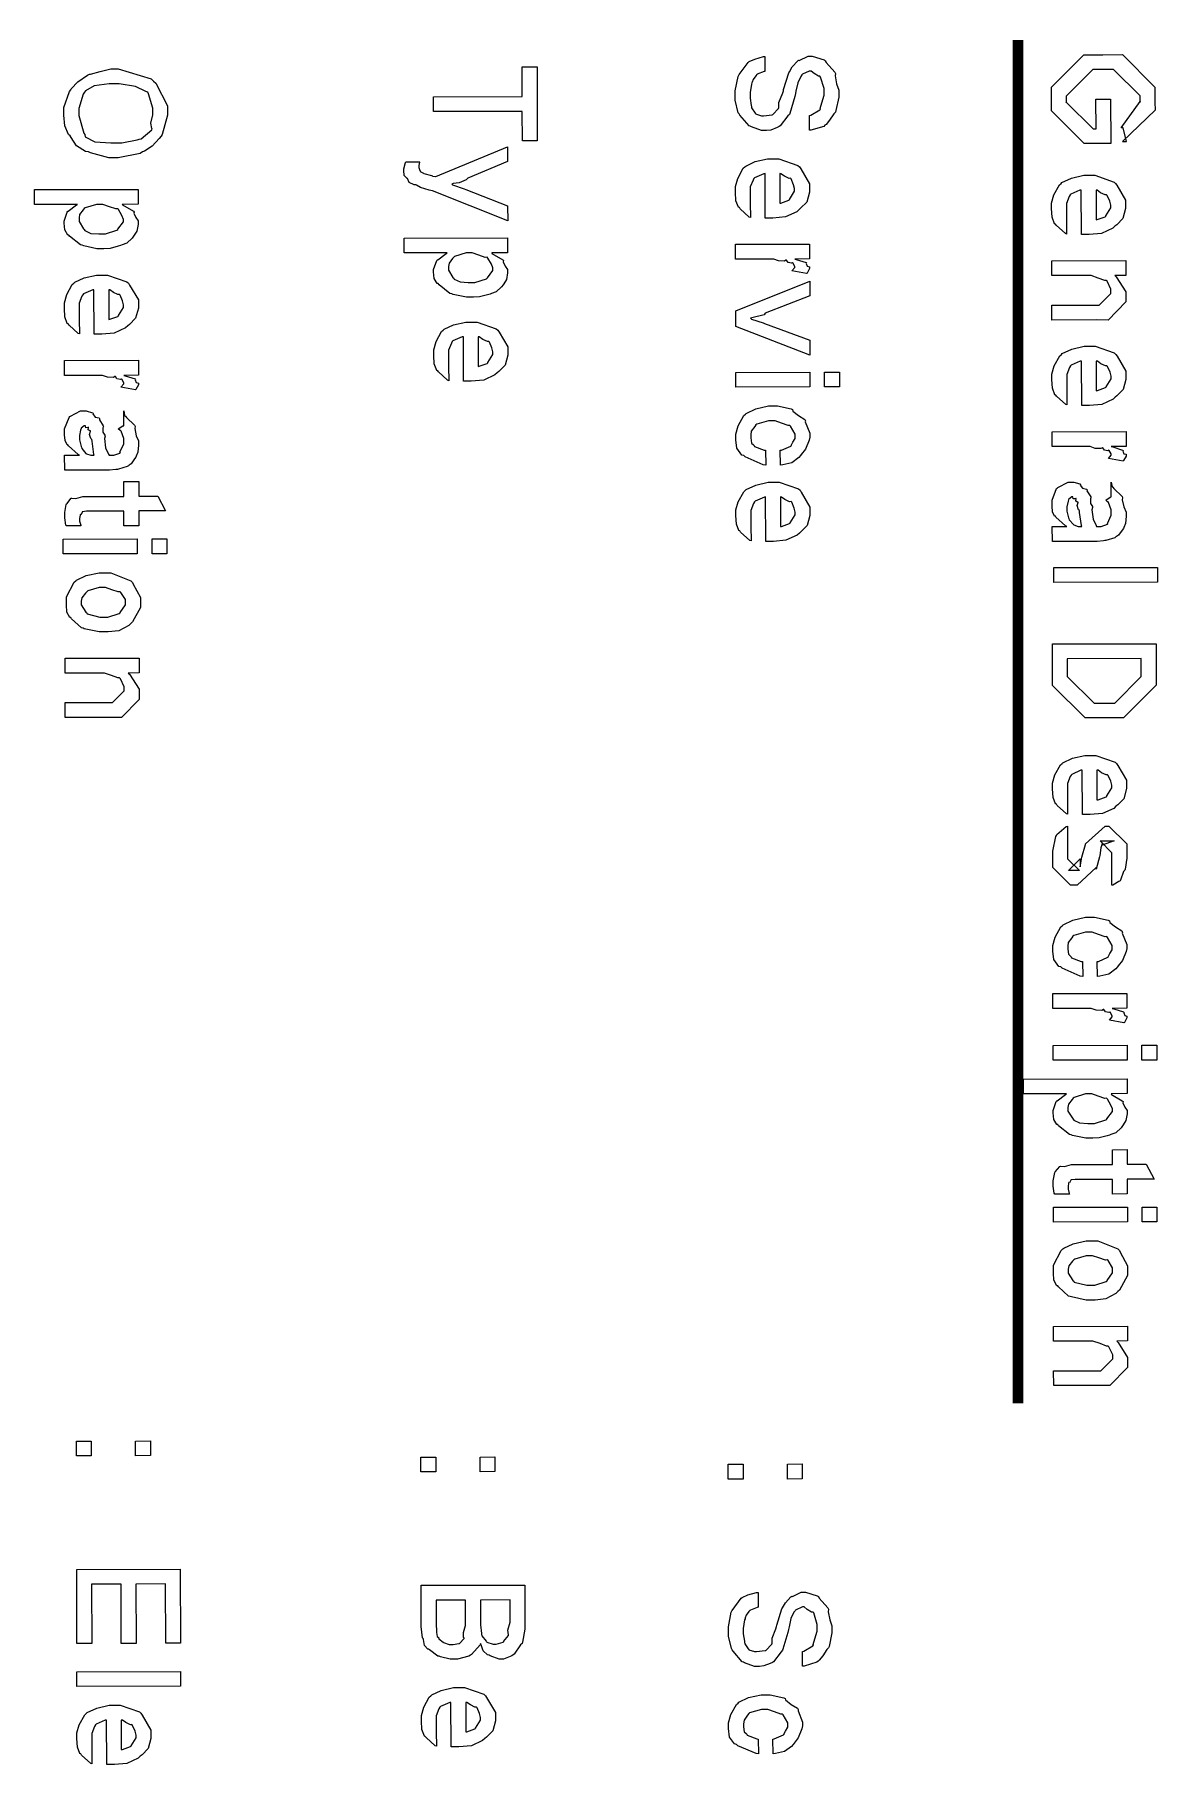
# Model space of a CAD drawing. Extents: x 0.1 to 11.6, y 0.3 to 16.3.
# Drawn here: x 8.639 to 9.693, y 2.493 to 4.117 of the extents above; entities that cross this region are included whole.
import ezdxf

# ---------------------------------------------------------------- set-up
doc = ezdxf.new("R2010")
doc.units = 0
doc.layers.get('0').update_dxf_attribs({"linetype": 'CONTINUOUS'})

msp = doc.modelspace()

# ---------------------------------------------------------------- linework, layer by layer
at = {"color": 0, "const_width": 0.01}
msp.add_lwpolyline([(9.56168, 4.11165), (9.56168, 2.83165)], dxfattribs=at)
at = {"color": 0}
for points in [[(9.32428, 4.09603), (9.32428, 4.08214), (9.32351, 4.08203), (9.31717, 4.07954), (9.31668, 4.0791), (9.31581, 4.07801), (9.31332, 4.07454), (9.31233, 4.0721), (9.31213, 4.07129), (9.31168, 4.07021), (9.31039, 4.06222), (9.31039, 4.05957), (9.31039, 4.05701), (9.31147, 4.05013), (9.31168, 4.04937), (9.31179, 4.0479), (9.31515, 4.04303), (9.3156, 4.04264), (9.31554, 4.04226), (9.32107, 4.04047), (9.32297, 4.04047), (9.32297, 4.04047), (9.331, 4.04139), (9.33165, 4.04156), (9.33165, 4.04167), (9.33718, 4.04736), (9.33751, 4.04829), (9.33751, 4.04829), (9.33751, 4.053), (9.34115, 4.0619), (9.34164, 4.06392), (9.34179, 4.06515), (9.34679, 4.08078), (9.34728, 4.08171), (9.34728, 4.08171), (9.34999, 4.08637), (9.35508, 4.09196), (9.35596, 4.09256), (9.3565, 4.09233), (9.36486, 4.09625), (9.36768, 4.09625), (9.36871, 4.09625), (9.37989, 4.09283), (9.38092, 4.09212), (9.38183, 4.0906), (9.38992, 4.08149), (9.39046, 4.08018), (9.39008, 4.0779), (9.39154, 4.07042), (9.39372, 4.06456), (9.39372, 4.06261), (9.39372, 4.05794), (9.391, 4.04531), (9.39046, 4.04394), (9.389, 4.04232), (9.38504, 4.03646), (9.38178, 4.03233), (9.38069, 4.03157), (9.37956, 4.03043), (9.36751, 4.02686), (9.36615, 4.02681), (9.36615, 4.04069), (9.36729, 4.04085), (9.37582, 4.0459), (9.37636, 4.04676), (9.37603, 4.04715), (9.37761, 4.05246), (9.37983, 4.05979), (9.37983, 4.06218), (9.37983, 4.06603), (9.37657, 4.07676), (9.37592, 4.07758), (9.37457, 4.07764), (9.3705, 4.08003), (9.36774, 4.08236), (9.36681, 4.08236), (9.36594, 4.08236), (9.35949, 4.07949), (9.359, 4.07889), (9.35792, 4.07742), (9.35504, 4.07146), (9.3534, 4.06369), (9.35292, 4.06131), (9.35232, 4.05838), (9.34771, 4.04264), (9.34728, 4.04178), (9.34586, 4.04036), (9.33871, 4.03093), (9.33772, 4.03028), (9.33578, 4.02946), (9.32986, 4.02707), (9.32579, 4.02658), (9.32449, 4.02658), (9.32101, 4.02658), (9.31168, 4.03006), (9.3106, 4.03071), (9.30946, 4.03103), (9.30083, 4.04096), (9.30018, 4.04221), (9.29926, 4.04329), (9.2965, 4.05501), (9.2965, 4.05892), (9.2965, 4.06386), (9.29921, 4.07736), (9.29975, 4.07867), (9.30003, 4.07915), (9.30843, 4.0905), (9.30951, 4.09125), (9.30951, 4.09125), (9.31478, 4.09364), (9.32286, 4.09603), (9.32428, 4.09603)], [(9.63482, 4.0561), (9.64871, 4.0561), (9.64893, 4.01443), (9.62397, 4.01443), (9.59338, 4.04503), (9.59315, 4.05176), (9.59315, 4.06717), (9.62375, 4.09776), (9.64133, 4.09776), (9.65978, 4.09799), (9.69037, 4.06739), (9.69037, 4.05306), (9.6906, 4.04568), (9.66, 4.01617), (9.66368, 4.01617), (9.66043, 4.02897), (9.65869, 4.02897), (9.67649, 4.05393), (9.67649, 4.05328), (9.67649, 4.05914), (9.65153, 4.08388), (9.64176, 4.08388), (9.632, 4.08388), (9.60704, 4.05892), (9.60704, 4.05285), (9.60704, 4.05328), (9.63222, 4.02832), (9.63504, 4.02832), (9.63482, 4.0561)], [(8.71376, 4.08436), (8.71718, 4.08442), (8.74821, 4.07503), (8.75043, 4.07308), (8.75254, 4.0709), (8.76367, 4.04992), (8.76367, 4.04292), (8.76367, 4.0409), (8.75862, 4.02283), (8.7576, 4.02121), (8.75592, 4.0191), (8.74918, 4.01188), (8.74208, 4.00732), (8.74024, 4.00646), (8.73801, 4.00515), (8.71739, 4.00108), (8.71506, 4.00103), (8.70865, 4.00103), (8.69129, 4.00558), (8.68946, 4.00646), (8.68679, 4.00689), (8.67833, 4.01221), (8.67329, 4.02001), (8.67231, 4.02165), (8.67085, 4.02274), (8.66726, 4.03097), (8.66644, 4.04085), (8.66644, 4.04269), (8.66644, 4.04824), (8.67165, 4.06321), (8.67275, 4.06483), (8.67329, 4.06575), (8.67958, 4.07226), (8.68847, 4.07856), (8.69032, 4.07937), (8.69129, 4.07949), (8.70042, 4.08203), (8.71039, 4.08436), (8.71376, 4.08436)], [(9.01318, 4.05826), (9.09651, 4.05849), (9.09651, 4.08626), (9.1104, 4.08626), (9.11063, 4.01682), (9.09674, 4.01682), (9.09651, 4.0446), (9.01318, 4.04438), (9.01318, 4.05826)], [(8.71376, 4.07047), (8.70899, 4.07047), (8.69472, 4.06853), (8.68663, 4.06396), (8.68576, 4.06267), (8.6844, 4.06082), (8.68033, 4.04725), (8.68033, 4.04269), (8.68033, 4.04069), (8.68506, 4.02403), (8.68599, 4.02274), (8.68642, 4.02078), (8.69536, 4.01589), (8.71029, 4.01492), (8.71528, 4.01492), (8.72071, 4.01492), (8.73508, 4.01785), (8.73699, 4.01839), (8.73876, 4.01872), (8.74897, 4.02729), (8.74914, 4.02838), (8.74892, 4.02838), (8.74804, 4.03347), (8.74978, 4.04139), (8.74978, 4.04269), (8.74978, 4.04764), (8.74576, 4.06108), (8.74501, 4.06244), (8.74343, 4.06337), (8.73361, 4.06787), (8.71815, 4.07053), (8.71376, 4.07047)], [(8.98725, 3.99718), (9.00049, 3.99718), (9.00022, 3.99681), (8.9994, 3.99387), (8.9994, 3.99283), (8.9994, 3.99181), (9.00049, 3.98899), (9.00071, 3.98872), (9.00082, 3.98801), (9.00379, 3.98649), (9.00418, 3.98633), (9.00418, 3.98633), (9.0115, 3.98426), (9.01264, 3.98394), (9.01253, 3.98394), (9.01221, 3.98361), (9.01514, 3.9834), (9.01546, 3.98329), (9.08274, 4.01128), (9.08274, 3.9974), (9.04542, 3.98178), (9.04383, 3.98025), (9.03749, 3.97738), (9.03174, 3.97678), (9.03043, 3.97635), (9.03103, 3.97547), (9.04215, 3.97168), (9.04346, 3.97114), (9.08274, 3.95574), (9.08296, 3.94185), (9.01221, 3.96983), (9.00933, 3.97043), (9.00103, 3.97314), (8.99729, 3.97537), (8.99658, 3.97569), (8.99501, 3.97569), (8.99029, 3.97792), (8.98876, 3.98144), (8.98833, 3.98199), (8.98817, 3.98188), (8.98583, 3.98432), (8.98551, 3.98893), (8.98551, 3.99046), (8.98551, 3.99046), (8.98693, 3.99658), (8.98725, 3.99718)], [(9.31054, 3.95833), (9.31076, 3.94488), (9.30963, 3.94526), (9.301, 3.95307), (9.30035, 3.95421), (9.29943, 3.95454), (9.2971, 3.96067), (9.29665, 3.96869), (9.29665, 3.97136), (9.29665, 3.97396), (9.29883, 3.98167), (9.30404, 3.9911), (9.30556, 3.9924), (9.30632, 3.99317), (9.31526, 3.99735), (9.32682, 4), (9.33074, 4), (9.33724, 4), (9.35525, 3.99371), (9.35678, 3.9924), (9.35792, 3.99061), (9.3661, 3.97667), (9.3661, 3.972), (9.3661, 3.96886), (9.36356, 3.95942), (9.35775, 3.95356), (9.35612, 3.95226), (9.35411, 3.95031), (9.34353, 3.94542), (9.33182, 3.94444), (9.3279, 3.94444), (9.3271, 3.94444), (9.32525, 3.94444), (9.32465, 3.94444), (9.32443, 3.98611), (9.32329, 3.98606), (9.31461, 3.98226), (9.31401, 3.98156), (9.31315, 3.98008), (9.31054, 3.97358), (9.31054, 3.97136), (9.31054, 3.9694), (9.31054, 3.965), (9.31054, 3.96354), (9.31054, 3.96224), (9.31054, 3.95931), (9.31054, 3.95833)], [(9.33832, 3.98611), (9.33832, 3.95833), (9.33931, 3.95844), (9.3469, 3.96115), (9.34744, 3.96158), (9.34744, 3.96197), (9.35221, 3.96951), (9.35221, 3.972), (9.35221, 3.972), (9.35124, 3.97569), (9.34896, 3.98112), (9.34831, 3.98178), (9.34694, 3.98167), (9.34267, 3.98367), (9.33936, 3.98606), (9.33832, 3.98611)], [(9.60726, 3.94287), (9.60747, 3.92942), (9.60633, 3.92979), (9.59771, 3.93761), (9.59706, 3.93875), (9.59614, 3.93907), (9.59381, 3.94521), (9.59338, 3.95324), (9.59338, 3.95589), (9.59338, 3.9585), (9.59554, 3.96619), (9.60075, 3.97564), (9.60226, 3.97694), (9.60303, 3.97771), (9.61197, 3.98188), (9.62354, 3.98454), (9.62744, 3.98454), (9.63396, 3.98454), (9.65196, 3.97825), (9.65349, 3.97694), (9.65463, 3.97515), (9.66282, 3.96121), (9.66282, 3.95654), (9.66282, 3.95339), (9.66026, 3.94396), (9.65446, 3.9381), (9.65283, 3.93679), (9.65082, 3.93485), (9.64025, 3.92996), (9.62853, 3.92899), (9.62463, 3.92899), (9.62381, 3.92899), (9.62196, 3.92899), (9.62136, 3.92899), (9.62115, 3.97065), (9.62001, 3.9706), (9.61133, 3.96679), (9.61074, 3.9661), (9.60986, 3.96463), (9.60726, 3.95811), (9.60726, 3.95589), (9.60726, 3.95394), (9.60726, 3.94954), (9.60726, 3.94808), (9.60726, 3.94678), (9.60726, 3.94385), (9.60726, 3.94287)], [(8.63889, 3.97114), (8.73611, 3.97136), (8.73611, 3.95747), (8.72114, 3.95725), (8.72131, 3.95671), (8.73156, 3.95074), (8.73221, 3.95008), (8.73199, 3.94889), (8.73383, 3.94493), (8.73611, 3.94168), (8.73611, 3.94054), (8.73611, 3.93847), (8.73497, 3.93218), (8.73247, 3.92828), (8.73176, 3.92731), (8.73036, 3.92551), (8.72542, 3.92079), (8.72092, 3.91911), (8.71962, 3.91862), (8.71733, 3.91786), (8.70975, 3.91596), (8.70394, 3.91558), (8.70204, 3.91558), (8.69743, 3.91558), (8.68494, 3.91829), (8.6836, 3.91883), (8.68197, 3.91911), (8.67176, 3.92736), (8.671, 3.92839), (8.67008, 3.92839), (8.66721, 3.93326), (8.66667, 3.93956), (8.66667, 3.94162), (8.66667, 3.94162), (8.66954, 3.95008), (8.67014, 3.95074), (8.67046, 3.95079), (8.67833, 3.95682), (8.67925, 3.95725), (8.63889, 3.95725), (8.63889, 3.97114)], [(9.63504, 3.97065), (9.63504, 3.94287), (9.63601, 3.94299), (9.64361, 3.94569), (9.64415, 3.94613), (9.64415, 3.9465), (9.64893, 3.95404), (9.64893, 3.95654), (9.64893, 3.95654), (9.64794, 3.96024), (9.64567, 3.96565), (9.64501, 3.96631), (9.64367, 3.96619), (9.63937, 3.96821), (9.63607, 3.9706), (9.63504, 3.97065)], [(8.70096, 3.95725), (8.6971, 3.95725), (8.68636, 3.954), (8.68554, 3.95335), (8.6844, 3.95199), (8.68115, 3.94765), (8.68056, 3.94461), (8.68056, 3.94358), (8.68056, 3.94108), (8.68468, 3.93431), (8.68554, 3.9336), (8.68599, 3.93257), (8.69151, 3.93001), (8.69906, 3.92947), (8.70161, 3.92947), (8.70546, 3.92947), (8.71615, 3.93294), (8.71701, 3.9336), (8.71713, 3.93392), (8.72222, 3.94086), (8.72222, 3.94314), (8.72222, 3.94314), (8.72081, 3.94678), (8.71767, 3.95242), (8.71679, 3.95313), (8.71517, 3.95301), (8.70904, 3.95503), (8.70296, 3.95725), (8.70096, 3.95725)], [(8.98563, 3.92557), (9.08285, 3.92578), (9.08285, 3.91189), (9.06788, 3.91168), (9.06803, 3.91114), (9.07829, 3.90517), (9.07894, 3.90451), (9.07872, 3.90332), (9.08057, 3.89936), (9.08285, 3.8961), (9.08285, 3.89496), (9.08285, 3.8929), (9.08171, 3.88661), (9.07921, 3.88271), (9.0785, 3.88172), (9.0771, 3.87993), (9.07215, 3.87522), (9.06765, 3.87354), (9.06635, 3.87304), (9.06407, 3.87229), (9.05647, 3.87039), (9.05067, 3.87001), (9.04878, 3.87001), (9.04417, 3.87001), (9.03168, 3.87272), (9.03033, 3.87326), (9.02869, 3.87354), (9.0185, 3.88178), (9.01774, 3.88282), (9.01682, 3.88282), (9.01394, 3.88769), (9.0134, 3.89399), (9.0134, 3.89606), (9.0134, 3.89606), (9.01628, 3.90451), (9.01688, 3.90517), (9.01719, 3.90522), (9.02507, 3.91124), (9.02599, 3.91168), (8.98563, 3.91168), (8.98563, 3.92557)], [(9.29676, 3.91982), (9.36621, 3.92003), (9.36621, 3.90614), (9.35232, 3.90593), (9.35374, 3.9056), (9.36296, 3.90256), (9.36339, 3.90224), (9.36313, 3.90169), (9.3641, 3.89919), (9.36621, 3.89871), (9.36621, 3.89854), (9.36621, 3.89697), (9.36382, 3.89279), (9.36339, 3.89225), (9.34972, 3.89486), (9.34972, 3.89486), (9.35232, 3.89794), (9.35232, 3.89899), (9.35232, 3.89899), (9.35047, 3.90224), (9.35015, 3.90246), (9.34928, 3.90207), (9.34603, 3.90256), (9.34462, 3.90474), (9.34407, 3.90483), (9.34272, 3.90403), (9.33713, 3.90408), (9.33257, 3.90593), (9.33106, 3.90593), (9.29676, 3.90593), (9.29676, 3.91982)], [(9.04769, 3.91168), (9.04383, 3.91168), (9.0331, 3.90842), (9.03228, 3.90776), (9.03114, 3.90642), (9.02789, 3.90207), (9.02729, 3.89903), (9.02729, 3.898), (9.02729, 3.89551), (9.03142, 3.88872), (9.03228, 3.88801), (9.03271, 3.88699), (9.03825, 3.88444), (9.04579, 3.8839), (9.04833, 3.8839), (9.05219, 3.8839), (9.06287, 3.88737), (9.06375, 3.88803), (9.06386, 3.88835), (9.06896, 3.89529), (9.06896, 3.89757), (9.06896, 3.89757), (9.06754, 3.90121), (9.0644, 3.90685), (9.06353, 3.90756), (9.0619, 3.90744), (9.05578, 3.90944), (9.04969, 3.91168), (9.04769, 3.91168)], [(9.59349, 3.90424), (9.66292, 3.90446), (9.66292, 3.89057), (9.65272, 3.89035), (9.65408, 3.88926), (9.66293, 3.87511), (9.66292, 3.87039), (9.66293, 3.86561), (9.64643, 3.84868), (9.63536, 3.84869), (9.59369, 3.84868), (9.59349, 3.86257), (9.63211, 3.86257), (9.63797, 3.86257), (9.64903, 3.87364), (9.64903, 3.87472), (9.64904, 3.8775), (9.6454, 3.88504), (9.64469, 3.88579), (9.64318, 3.88579), (9.63715, 3.88807), (9.63043, 3.89035), (9.62819, 3.89035), (9.59347, 3.89035), (9.59349, 3.90424)], [(8.68072, 3.84924), (8.68093, 3.83578), (8.67979, 3.83615), (8.67117, 3.84397), (8.67051, 3.84511), (8.6696, 3.84543), (8.66726, 3.85157), (8.66683, 3.8596), (8.66683, 3.86225), (8.66683, 3.86486), (8.669, 3.87256), (8.67421, 3.882), (8.67572, 3.88331), (8.67649, 3.88406), (8.68544, 3.88824), (8.697, 3.8909), (8.7009, 3.8909), (8.70742, 3.89089), (8.72542, 3.8846), (8.72694, 3.88331), (8.72808, 3.88151), (8.73628, 3.86757), (8.73628, 3.8629), (8.73628, 3.85975), (8.73372, 3.85032), (8.72792, 3.84446), (8.72629, 3.84315), (8.72428, 3.84119), (8.71371, 3.83632), (8.70199, 3.83535), (8.69808, 3.83535), (8.69726, 3.83535), (8.69542, 3.83535), (8.69482, 3.83535), (8.69461, 3.87701), (8.69347, 3.87696), (8.68479, 3.87315), (8.68419, 3.87244), (8.68332, 3.87099), (8.68072, 3.86447), (8.68072, 3.86225), (8.68072, 3.86029), (8.68072, 3.8559), (8.68072, 3.85444), (8.68072, 3.85314), (8.68072, 3.85021), (8.68072, 3.84924)], [(9.29688, 3.85742), (9.36632, 3.88519), (9.36632, 3.87131), (9.32465, 3.85504), (9.32351, 3.85363), (9.31196, 3.85064), (9.31076, 3.85026), (9.31164, 3.84939), (9.32269, 3.84603), (9.324, 3.84549), (9.36632, 3.82964), (9.36654, 3.81575), (9.29688, 3.84244), (9.29688, 3.85742)], [(8.7085, 3.87701), (8.7085, 3.84924), (8.70947, 3.84933), (8.71707, 3.85206), (8.71761, 3.85249), (8.71761, 3.85286), (8.72239, 3.8604), (8.72239, 3.8629), (8.72239, 3.8629), (8.7214, 3.8666), (8.71912, 3.87201), (8.71847, 3.87267), (8.71713, 3.87256), (8.71283, 3.87457), (8.70953, 3.87696), (8.7085, 3.87701)], [(9.0274, 3.80512), (9.02761, 3.79167), (9.02647, 3.79204), (9.01785, 3.79986), (9.01719, 3.801), (9.01628, 3.80132), (9.01394, 3.80746), (9.01351, 3.81549), (9.01351, 3.81814), (9.01351, 3.82075), (9.01568, 3.82844), (9.02089, 3.83789), (9.0224, 3.83919), (9.02317, 3.83996), (9.03212, 3.84413), (9.04368, 3.84679), (9.04758, 3.84679), (9.0541, 3.84679), (9.0721, 3.8405), (9.07363, 3.83919), (9.07476, 3.8374), (9.08296, 3.82346), (9.08296, 3.81879), (9.08296, 3.81565), (9.0804, 3.80621), (9.0746, 3.80035), (9.07297, 3.79904), (9.07096, 3.7971), (9.06039, 3.79221), (9.04867, 3.79124), (9.04476, 3.79124), (9.04394, 3.79124), (9.0421, 3.79124), (9.0415, 3.79124), (9.04129, 3.8329), (9.04015, 3.83285), (9.03147, 3.82904), (9.03088, 3.82835), (9.03, 3.82688), (9.0274, 3.82036), (9.0274, 3.81814), (9.0274, 3.81619), (9.0274, 3.81179), (9.0274, 3.81033), (9.0274, 3.80903), (9.0274, 3.8061), (9.0274, 3.80512)], [(9.05518, 3.8329), (9.05518, 3.80512), (9.05615, 3.80524), (9.06375, 3.80794), (9.06429, 3.80838), (9.06429, 3.80875), (9.06907, 3.81629), (9.06907, 3.81879), (9.06907, 3.81879), (9.06808, 3.82249), (9.06581, 3.8279), (9.06515, 3.82856), (9.06381, 3.82844), (9.05951, 3.83046), (9.05621, 3.83285), (9.05518, 3.8329)], [(9.60753, 3.78233), (9.60775, 3.76888), (9.60661, 3.76926), (9.59799, 3.77707), (9.59733, 3.77821), (9.5964, 3.77854), (9.59407, 3.78467), (9.59364, 3.79269), (9.59364, 3.79536), (9.59364, 3.79796), (9.59581, 3.80567), (9.60101, 3.81511), (9.60254, 3.8164), (9.60329, 3.81717), (9.61225, 3.82135), (9.62381, 3.824), (9.62771, 3.824), (9.63422, 3.824), (9.65224, 3.81771), (9.65375, 3.8164), (9.65489, 3.81461), (9.66308, 3.80067), (9.66308, 3.79601), (9.66308, 3.79286), (9.66054, 3.78342), (9.65474, 3.77756), (9.6531, 3.77626), (9.6511, 3.77431), (9.64051, 3.76942), (9.62879, 3.76844), (9.62489, 3.76844), (9.62408, 3.76844), (9.62224, 3.76844), (9.62164, 3.76844), (9.62142, 3.81011), (9.62028, 3.81006), (9.6116, 3.80626), (9.611, 3.80556), (9.61014, 3.8041), (9.60753, 3.79758), (9.60753, 3.79536), (9.60753, 3.7934), (9.60753, 3.78901), (9.60753, 3.78754), (9.60753, 3.78624), (9.60753, 3.78331), (9.60753, 3.78233)], [(8.66694, 3.8106), (8.73639, 3.81082), (8.73639, 3.79693), (8.72249, 3.79671), (8.7239, 3.79639), (8.73312, 3.79335), (8.73356, 3.79303), (8.73329, 3.79249), (8.73426, 3.78999), (8.73639, 3.7895), (8.73637, 3.78933), (8.73639, 3.78776), (8.734, 3.78358), (8.73356, 3.78304), (8.71989, 3.78564), (8.71989, 3.78564), (8.7225, 3.78874), (8.72249, 3.78976), (8.72249, 3.78976), (8.72065, 3.79303), (8.72032, 3.79324), (8.71946, 3.79286), (8.71619, 3.79335), (8.71479, 3.79551), (8.71425, 3.79563), (8.71289, 3.79482), (8.70731, 3.79487), (8.70275, 3.79671), (8.70122, 3.79671), (8.66693, 3.79671), (8.66694, 3.8106)], [(9.63531, 3.81011), (9.63531, 3.78233), (9.63629, 3.78244), (9.64388, 3.78515), (9.64442, 3.7856), (9.64442, 3.78597), (9.64919, 3.79351), (9.64919, 3.79601), (9.64919, 3.79601), (9.64822, 3.79969), (9.64594, 3.80512), (9.64529, 3.80578), (9.64393, 3.80567), (9.63965, 3.80767), (9.63633, 3.81006), (9.63531, 3.81011)], [(9.29699, 3.79949), (9.36643, 3.79969), (9.36643, 3.78581), (9.29699, 3.7856), (9.29699, 3.79949)], [(9.38032, 3.79969), (9.39421, 3.79969), (9.39421, 3.78581), (9.38032, 3.78581), (9.38032, 3.79969)], [(9.32482, 3.72635), (9.32503, 3.71246), (9.32281, 3.71278), (9.30567, 3.72017), (9.30442, 3.72136), (9.30257, 3.72185), (9.29796, 3.72825), (9.29704, 3.73628), (9.29704, 3.73893), (9.29704, 3.74154), (9.29921, 3.74935), (9.30442, 3.7589), (9.30593, 3.76019), (9.30664, 3.76101), (9.31565, 3.76536), (9.32753, 3.76801), (9.33154, 3.76801), (9.33621, 3.76801), (9.34885, 3.76514), (9.35021, 3.76454), (9.35058, 3.76313), (9.3559, 3.75896), (9.36171, 3.75532), (9.36236, 3.75412), (9.36219, 3.75293), (9.36649, 3.74229), (9.36649, 3.73872), (9.36589, 3.73594), (9.36247, 3.72754), (9.35846, 3.7225), (9.35758, 3.72136), (9.35622, 3.71946), (9.34956, 3.71457), (9.3411, 3.71278), (9.33892, 3.71246), (9.33871, 3.72635), (9.33985, 3.72657), (9.34853, 3.73036), (9.34913, 3.7309), (9.34901, 3.73096), (9.35037, 3.73394), (9.3526, 3.73753), (9.3526, 3.73872), (9.3526, 3.74149), (9.34842, 3.74908), (9.3476, 3.74978), (9.34603, 3.74972), (9.34, 3.7519), (9.33382, 3.75412), (9.33176, 3.75412), (9.32781, 3.75412), (9.31674, 3.75087), (9.31592, 3.75022), (9.31472, 3.74881), (9.31153, 3.74425), (9.31093, 3.74078), (9.31093, 3.73958), (9.31093, 3.73801), (9.31174, 3.73318), (9.31364, 3.7315), (9.31418, 3.7309), (9.31446, 3.72993), (9.32363, 3.72651), (9.32482, 3.72635)], [(8.68093, 3.72163), (8.67964, 3.72239), (8.67062, 3.73053), (8.67008, 3.73139), (8.66932, 3.73144), (8.66743, 3.73562), (8.66704, 3.74094), (8.66704, 3.74268), (8.66704, 3.74653), (8.67117, 3.75722), (8.67204, 3.75808), (8.67247, 3.75825), (8.68207, 3.76329), (8.68528, 3.76329), (8.68739, 3.76329), (8.69308, 3.76167), (8.69374, 3.76133), (8.69353, 3.76064), (8.69558, 3.7576), (8.69943, 3.75667), (8.69982, 3.75613), (8.69976, 3.75504), (8.70329, 3.74946), (8.7035, 3.74875), (8.70301, 3.74756), (8.70307, 3.74333), (8.70486, 3.74061), (8.70503, 3.73964), (8.70443, 3.73731), (8.7054, 3.72857), (8.70833, 3.7226), (8.70871, 3.72163), (8.70931, 3.72163), (8.71061, 3.72163), (8.7111, 3.72163), (8.71317, 3.72163), (8.71892, 3.72379), (8.71935, 3.72424), (8.71897, 3.72467), (8.7226, 3.73232), (8.7226, 3.73486), (8.7226, 3.73736), (8.72006, 3.74431), (8.71957, 3.74485), (8.71907, 3.74479), (8.71739, 3.74636), (8.72157, 3.74918), (8.7226, 3.7494), (8.7226, 3.76329), (8.72254, 3.76329), (8.72331, 3.759), (8.72413, 3.75851), (8.72499, 3.75722), (8.73269, 3.74983), (8.73324, 3.74875), (8.73292, 3.74669), (8.73432, 3.74007), (8.73649, 3.73519), (8.73649, 3.73356), (8.73649, 3.73128), (8.73583, 3.72444), (8.73432, 3.72076), (8.73389, 3.71989), (8.73275, 3.71837), (8.72939, 3.71371), (8.7276, 3.71224), (8.72694, 3.71186), (8.72586, 3.7111), (8.71756, 3.70856), (8.71653, 3.70839), (8.71522, 3.70822), (8.70921, 3.70774), (8.70719, 3.70774), (8.69612, 3.70774), (8.69174, 3.70774), (8.68181, 3.70774), (8.67854, 3.70774), (8.67572, 3.70774), (8.66938, 3.70774), (8.66726, 3.70774), (8.66704, 3.72163), (8.67051, 3.72163), (8.67833, 3.72163), (8.68093, 3.72163)], [(8.69482, 3.72163), (8.69461, 3.7225), (8.69276, 3.73497), (8.69265, 3.7366), (8.69174, 3.73731), (8.69054, 3.74132), (8.69146, 3.74425), (8.69135, 3.74463), (8.69097, 3.74453), (8.68924, 3.7455), (8.68961, 3.74789), (8.6894, 3.7481), (8.68896, 3.74778), (8.68696, 3.74756), (8.68664, 3.7494), (8.68658, 3.7494), (8.68554, 3.7494), (8.68272, 3.74724), (8.68246, 3.74681), (8.68207, 3.74539), (8.68093, 3.74029), (8.68093, 3.73856), (8.68093, 3.73622), (8.68257, 3.72993), (8.68289, 3.72922), (8.68306, 3.72792), (8.68701, 3.72347), (8.68744, 3.72314), (8.68744, 3.72314), (8.69151, 3.72163), (8.69288, 3.72163), (8.69482, 3.72163)], [(9.59375, 3.74371), (9.66319, 3.74393), (9.66319, 3.73004), (9.64931, 3.72982), (9.65072, 3.72949), (9.65994, 3.72646), (9.66038, 3.72613), (9.6601, 3.72558), (9.66108, 3.7231), (9.66319, 3.7226), (9.66319, 3.72244), (9.66319, 3.72086), (9.66081, 3.71669), (9.66038, 3.71615), (9.64671, 3.71875), (9.64671, 3.71875), (9.64931, 3.72185), (9.64931, 3.72287), (9.64931, 3.72287), (9.64746, 3.72613), (9.64714, 3.72635), (9.64626, 3.72597), (9.64301, 3.72646), (9.6416, 3.72863), (9.64106, 3.72874), (9.63971, 3.72792), (9.63411, 3.72797), (9.62956, 3.72982), (9.62804, 3.72982), (9.59375, 3.72982), (9.59375, 3.74371)], [(8.68235, 3.65528), (8.66846, 3.65528), (8.66814, 3.65619), (8.66715, 3.66287), (8.66715, 3.66504), (8.66715, 3.66781), (8.66857, 3.67546), (8.66889, 3.67611), (8.66906, 3.67617), (8.67335, 3.68126), (8.67389, 3.68153), (8.67389, 3.68153), (8.67768, 3.68115), (8.68425, 3.68306), (8.68647, 3.68306), (8.72271, 3.68306), (8.72271, 3.69694), (8.7366, 3.69715), (8.7366, 3.68326), (8.75439, 3.68326), (8.76178, 3.66938), (8.7366, 3.66938), (8.7366, 3.65549), (8.72271, 3.65528), (8.72271, 3.66917), (8.68907, 3.66917), (8.68772, 3.66917), (8.68386, 3.66862), (8.68365, 3.66851), (8.68343, 3.66786), (8.68224, 3.66585), (8.68169, 3.66613), (8.68169, 3.66613), (8.68153, 3.66547), (8.68104, 3.66238), (8.68104, 3.66135), (8.68104, 3.65983), (8.68212, 3.65593), (8.68235, 3.65528)], [(9.31104, 3.65474), (9.31125, 3.64128), (9.31011, 3.64165), (9.30149, 3.64947), (9.30083, 3.65061), (9.29992, 3.65093), (9.29758, 3.65707), (9.29715, 3.6651), (9.29715, 3.66775), (9.29714, 3.67036), (9.29932, 3.67806), (9.30453, 3.6875), (9.30604, 3.68881), (9.30681, 3.68956), (9.31575, 3.69374), (9.32731, 3.6964), (9.33122, 3.6964), (9.33772, 3.6964), (9.35574, 3.69011), (9.35726, 3.68881), (9.3584, 3.68701), (9.3666, 3.67307), (9.3666, 3.6684), (9.36658, 3.66525), (9.36404, 3.65582), (9.35824, 3.64996), (9.35661, 3.64865), (9.3546, 3.64671), (9.34401, 3.64182), (9.33231, 3.64085), (9.32839, 3.64085), (9.32758, 3.64085), (9.32574, 3.64085), (9.32514, 3.64085), (9.32493, 3.68251), (9.32379, 3.68246), (9.3151, 3.67865), (9.31451, 3.67796), (9.31364, 3.67649), (9.31104, 3.66997), (9.31104, 3.66775), (9.31104, 3.66581), (9.31104, 3.6614), (9.31104, 3.65994), (9.31104, 3.65864), (9.31104, 3.65571), (9.31104, 3.65474)], [(9.60775, 3.65474), (9.60644, 3.65549), (9.59744, 3.66363), (9.5969, 3.6645), (9.59614, 3.66456), (9.59424, 3.66872), (9.59386, 3.67404), (9.59386, 3.67578), (9.59386, 3.67964), (9.59799, 3.69032), (9.59885, 3.69119), (9.59928, 3.69135), (9.60889, 3.6964), (9.61208, 3.6964), (9.61421, 3.6964), (9.6199, 3.69476), (9.62056, 3.69444), (9.62033, 3.69374), (9.6224, 3.69069), (9.62625, 3.68978), (9.62663, 3.68924), (9.62657, 3.68815), (9.6301, 3.68257), (9.63032, 3.68186), (9.62983, 3.68067), (9.62989, 3.67643), (9.63167, 3.67372), (9.63183, 3.67275), (9.63124, 3.67042), (9.63222, 3.66168), (9.63514, 3.65571), (9.63553, 3.65474), (9.63613, 3.65474), (9.63743, 3.65474), (9.63792, 3.65474), (9.63997, 3.65474), (9.64572, 3.6569), (9.64615, 3.65733), (9.64578, 3.65776), (9.64942, 3.66542), (9.64942, 3.66797), (9.64942, 3.67046), (9.64686, 3.6774), (9.64638, 3.67796), (9.64589, 3.6779), (9.64421, 3.67947), (9.64839, 3.68229), (9.64942, 3.68251), (9.64942, 3.6964), (9.64936, 3.6964), (9.65013, 3.69211), (9.65093, 3.69162), (9.65181, 3.69032), (9.6595, 3.68294), (9.66004, 3.68186), (9.65972, 3.67979), (9.66114, 3.67318), (9.66331, 3.66829), (9.66331, 3.66667), (9.66331, 3.66439), (9.66265, 3.65756), (9.66114, 3.65386), (9.66069, 3.653), (9.65956, 3.65147), (9.65619, 3.64681), (9.6544, 3.64535), (9.65375, 3.64497), (9.65267, 3.64421), (9.64438, 3.64165), (9.64333, 3.6415), (9.64204, 3.64133), (9.63601, 3.64085), (9.634, 3.64085), (9.62294, 3.64085), (9.61854, 3.64085), (9.60861, 3.64085), (9.60536, 3.64085), (9.60254, 3.64085), (9.59619, 3.64085), (9.59407, 3.64085), (9.59386, 3.65474), (9.59733, 3.65474), (9.60514, 3.65474), (9.60775, 3.65474)], [(9.33882, 3.68251), (9.33882, 3.65474), (9.33979, 3.65483), (9.34739, 3.65756), (9.34793, 3.65799), (9.34793, 3.65836), (9.35271, 3.6659), (9.35271, 3.6684), (9.35271, 3.6684), (9.35172, 3.6721), (9.34944, 3.67751), (9.34879, 3.67817), (9.34744, 3.67806), (9.34315, 3.68007), (9.33985, 3.68246), (9.33882, 3.68251)], [(9.62164, 3.65474), (9.62142, 3.6556), (9.61957, 3.66808), (9.61947, 3.66971), (9.61854, 3.6704), (9.61735, 3.67443), (9.61828, 3.67736), (9.61817, 3.67774), (9.61778, 3.67763), (9.61604, 3.6786), (9.61643, 3.68099), (9.61621, 3.68121), (9.61578, 3.68088), (9.61376, 3.68067), (9.61344, 3.68251), (9.61339, 3.68251), (9.61236, 3.68251), (9.60954, 3.68033), (9.60926, 3.6799), (9.60889, 3.6785), (9.60775, 3.67339), (9.60775, 3.67165), (9.60775, 3.66932), (9.60938, 3.66303), (9.60969, 3.66233), (9.60986, 3.66103), (9.61382, 3.65657), (9.61426, 3.65625), (9.61426, 3.65625), (9.61833, 3.65474), (9.61968, 3.65474), (9.62164, 3.65474)], [(8.66581, 3.6429), (8.73525, 3.64312), (8.73525, 3.62924), (8.66581, 3.62901), (8.66581, 3.6429)], [(8.74914, 3.64312), (8.76303, 3.64312), (8.76303, 3.62924), (8.74914, 3.62924), (8.74914, 3.64312)], [(8.70344, 3.61138), (8.71029, 3.61139), (8.72928, 3.60379), (8.73079, 3.60226), (8.73144, 3.60064), (8.73817, 3.58806), (8.73817, 3.58382), (8.73817, 3.57883), (8.73074, 3.56515), (8.72928, 3.56386), (8.72737, 3.56185), (8.71799, 3.55686), (8.7079, 3.55582), (8.70454, 3.55582), (8.69949, 3.55583), (8.68554, 3.55875), (8.68435, 3.55929), (8.68294, 3.55963), (8.6735, 3.56819), (8.67285, 3.56928), (8.67199, 3.56928), (8.66922, 3.57449), (8.66872, 3.58132), (8.66872, 3.58361), (8.66872, 3.58865), (8.67611, 3.60249), (8.67763, 3.60379), (8.67833, 3.60454), (8.68739, 3.60872), (8.69943, 3.61139), (8.70344, 3.61138)], [(9.59543, 3.61615), (9.69265, 3.61637), (9.69265, 3.60249), (9.59543, 3.60226), (9.59543, 3.61615)], [(8.70344, 3.59749), (8.69954, 3.59749), (8.68869, 3.59424), (8.68782, 3.59358), (8.68663, 3.59224), (8.68326, 3.58794), (8.68261, 3.58469), (8.68261, 3.58361), (8.68261, 3.58111), (8.68696, 3.57428), (8.68782, 3.57362), (8.68826, 3.57264), (8.69997, 3.56972), (8.70389, 3.56972), (8.70768, 3.56972), (8.71821, 3.57318), (8.71907, 3.57383), (8.71918, 3.57417), (8.72428, 3.58128), (8.72428, 3.58361), (8.72428, 3.5861), (8.71994, 3.59293), (8.71907, 3.59358), (8.71744, 3.59343), (8.71143, 3.59532), (8.7054, 3.5975), (8.70344, 3.59749)], [(9.59412, 3.54449), (9.69135, 3.54471), (9.69135, 3.51585), (9.69135, 3.50586), (9.66097, 3.47526), (9.64339, 3.47504), (9.62494, 3.47504), (9.59412, 3.50564), (9.59412, 3.51411), (9.59412, 3.54449)], [(8.66743, 3.53108), (8.73687, 3.53131), (8.73687, 3.51742), (8.72667, 3.51719), (8.72803, 3.51611), (8.73687, 3.50196), (8.73687, 3.49724), (8.73687, 3.49246), (8.72038, 3.47553), (8.70931, 3.47553), (8.66764, 3.47553), (8.66743, 3.48942), (8.70606, 3.48942), (8.71192, 3.48942), (8.72299, 3.50049), (8.72299, 3.50157), (8.72299, 3.50433), (8.71935, 3.51187), (8.71864, 3.51264), (8.71713, 3.51264), (8.7111, 3.51492), (8.70438, 3.51719), (8.70215, 3.51719), (8.66743, 3.51719), (8.66743, 3.53108)], [(9.60801, 3.5306), (9.60801, 3.51476), (9.60801, 3.51389), (9.63319, 3.48893), (9.64361, 3.48893), (9.65272, 3.48893), (9.67746, 3.51411), (9.67746, 3.51519), (9.67746, 3.53082), (9.60801, 3.5306)], [(9.60818, 3.39817), (9.6084, 3.38471), (9.60726, 3.3851), (9.59864, 3.3929), (9.59799, 3.39404), (9.59706, 3.39438), (9.59472, 3.4005), (9.59429, 3.40853), (9.59429, 3.41119), (9.59429, 3.41379), (9.59646, 3.4215), (9.60167, 3.43093), (9.60319, 3.43224), (9.60394, 3.433), (9.6129, 3.43718), (9.62446, 3.43983), (9.62836, 3.43983), (9.63488, 3.43983), (9.65289, 3.43354), (9.6544, 3.43224), (9.65554, 3.43044), (9.66374, 3.4165), (9.66374, 3.41183), (9.66374, 3.40869), (9.66118, 3.39925), (9.65539, 3.39339), (9.65375, 3.3921), (9.65175, 3.39014), (9.64117, 3.38525), (9.62944, 3.38428), (9.62554, 3.38428), (9.62472, 3.38428), (9.62289, 3.38428), (9.62229, 3.38428), (9.62207, 3.42594), (9.62093, 3.42589), (9.61225, 3.4221), (9.61165, 3.42139), (9.61079, 3.41992), (9.60818, 3.41342), (9.60818, 3.41118), (9.60818, 3.40924), (9.60818, 3.40483), (9.60818, 3.40338), (9.60818, 3.40207), (9.60818, 3.39914), (9.60818, 3.39817)], [(9.63596, 3.42594), (9.63596, 3.39817), (9.63693, 3.39828), (9.64453, 3.40099), (9.64507, 3.40142), (9.64507, 3.40181), (9.64985, 3.40935), (9.64985, 3.41183), (9.64985, 3.41183), (9.64887, 3.41553), (9.6466, 3.42096), (9.64594, 3.42161), (9.64458, 3.4215), (9.64031, 3.4235), (9.63699, 3.42589), (9.63596, 3.42594)], [(9.60835, 3.37349), (9.60835, 3.3596), (9.60835, 3.3585), (9.60835, 3.35607), (9.60835, 3.35525), (9.60835, 3.35265), (9.60835, 3.34679), (9.60835, 3.34483), (9.60835, 3.34287), (9.61942, 3.33182), (9.61529, 3.33182), (9.60921, 3.33182), (9.62028, 3.34287), (9.62028, 3.33529), (9.62179, 3.34418), (9.62506, 3.35613), (9.62506, 3.35676), (9.64372, 3.37349), (9.64719, 3.37349), (9.6639, 3.35699), (9.6639, 3.347), (9.6639, 3.34326), (9.66243, 3.33311), (9.66217, 3.33203), (9.66086, 3.33094), (9.6581, 3.32281), (9.65761, 3.32226), (9.65647, 3.3214), (9.65076, 3.31814), (9.65001, 3.31793), (9.65001, 3.33182), (9.65001, 3.33285), (9.65001, 3.33518), (9.65001, 3.33593), (9.65001, 3.33838), (9.65001, 3.34392), (9.65001, 3.34571), (9.65001, 3.34853), (9.63894, 3.3596), (9.64458, 3.3596), (9.65196, 3.3596), (9.6409, 3.35547), (9.6409, 3.35699), (9.64003, 3.35417), (9.63965, 3.35319), (9.63851, 3.34592), (9.63829, 3.34461), (9.63504, 3.33311), (9.63504, 3.33464), (9.61746, 3.31793), (9.61658, 3.31793), (9.61117, 3.31793), (9.59446, 3.33464), (9.59446, 3.34483), (9.59446, 3.34982), (9.59733, 3.36367), (9.59793, 3.36481), (9.59819, 3.3655), (9.60715, 3.37315), (9.60835, 3.37349)], [(9.62233, 3.24625), (9.62256, 3.23236), (9.62033, 3.23269), (9.60319, 3.24007), (9.60194, 3.24126), (9.6001, 3.24175), (9.59549, 3.24815), (9.59457, 3.25618), (9.59457, 3.25885), (9.59457, 3.26144), (9.59674, 3.26926), (9.60194, 3.27881), (9.60346, 3.28011), (9.60417, 3.28093), (9.61317, 3.28526), (9.62506, 3.28792), (9.62907, 3.28792), (9.63374, 3.28792), (9.64638, 3.28504), (9.64774, 3.28444), (9.64811, 3.28304), (9.65343, 3.27886), (9.65924, 3.27522), (9.65989, 3.27403), (9.65972, 3.27285), (9.66401, 3.26221), (9.66401, 3.25863), (9.66342, 3.25586), (9.65999, 3.24744), (9.65597, 3.2424), (9.65511, 3.24126), (9.65375, 3.23936), (9.64708, 3.23449), (9.63861, 3.23269), (9.63644, 3.23238), (9.63624, 3.24625), (9.63737, 3.24647), (9.64606, 3.25028), (9.64665, 3.25082), (9.64654, 3.25086), (9.64789, 3.25385), (9.65013, 3.25743), (9.65013, 3.25863), (9.65013, 3.26139), (9.64594, 3.26899), (9.64512, 3.26969), (9.64356, 3.26964), (9.63753, 3.27181), (9.63135, 3.27403), (9.62929, 3.27404), (9.62532, 3.27404), (9.61426, 3.27078), (9.61344, 3.27013), (9.61225, 3.26872), (9.60906, 3.26417), (9.60846, 3.26069), (9.60846, 3.2595), (9.60846, 3.25792), (9.60926, 3.2531), (9.61117, 3.25142), (9.61171, 3.25082), (9.61197, 3.24983), (9.62115, 3.24642), (9.62233, 3.24625)], [(9.59467, 3.21625), (9.66411, 3.21647), (9.66411, 3.20258), (9.65022, 3.20236), (9.65164, 3.20204), (9.66086, 3.199), (9.66129, 3.19868), (9.66103, 3.19814), (9.662, 3.19564), (9.66411, 3.19515), (9.66411, 3.19499), (9.66411, 3.19342), (9.66172, 3.18924), (9.66129, 3.18869), (9.64763, 3.19129), (9.64763, 3.19129), (9.65022, 3.19439), (9.65022, 3.19542), (9.65022, 3.19542), (9.64839, 3.19868), (9.64806, 3.19889), (9.64719, 3.19851), (9.64393, 3.199), (9.64253, 3.20117), (9.64199, 3.20128), (9.64063, 3.20047), (9.63504, 3.20053), (9.63049, 3.20236), (9.62896, 3.20236), (9.59467, 3.20236), (9.59467, 3.21625)], [(9.59478, 3.16754), (9.66422, 3.16775), (9.66422, 3.15386), (9.59478, 3.15365), (9.59478, 3.16754)], [(9.67811, 3.16775), (9.692, 3.16775), (9.692, 3.15386), (9.67811, 3.15386), (9.67811, 3.16775)], [(9.56706, 3.13596), (9.66428, 3.13618), (9.66428, 3.12229), (9.64931, 3.12207), (9.64947, 3.12153), (9.65972, 3.11556), (9.66038, 3.1149), (9.66015, 3.11372), (9.662, 3.10975), (9.66428, 3.1065), (9.66428, 3.10536), (9.66428, 3.10329), (9.66314, 3.097), (9.66064, 3.0931), (9.65994, 3.09212), (9.65853, 3.09033), (9.6536, 3.08561), (9.64908, 3.08393), (9.64779, 3.08344), (9.64551, 3.08268), (9.63792, 3.08078), (9.63211, 3.0804), (9.63021, 3.0804), (9.6256, 3.0804), (9.61311, 3.08311), (9.61176, 3.08365), (9.61014, 3.08393), (9.59993, 3.09218), (9.59918, 3.09321), (9.59825, 3.09321), (9.59538, 3.0981), (9.59483, 3.10439), (9.59483, 3.10644), (9.59483, 3.10644), (9.59771, 3.1149), (9.59831, 3.11556), (9.59864, 3.11561), (9.6065, 3.12164), (9.60742, 3.12207), (9.56706, 3.12207), (9.56706, 3.13596)], [(9.62913, 3.12207), (9.62528, 3.12207), (9.61453, 3.11882), (9.61372, 3.11817), (9.61257, 3.11681), (9.60932, 3.11247), (9.60872, 3.10943), (9.60872, 3.1084), (9.60872, 3.1059), (9.61285, 3.09912), (9.61372, 3.09842), (9.61415, 3.09739), (9.61968, 3.09483), (9.62722, 3.09429), (9.62978, 3.09429), (9.63362, 3.09429), (9.64432, 3.09776), (9.64518, 3.09842), (9.64529, 3.09874), (9.65039, 3.10568), (9.65039, 3.10796), (9.65039, 3.10796), (9.64899, 3.1116), (9.64583, 3.11724), (9.64497, 3.11794), (9.64333, 3.11783), (9.63721, 3.11985), (9.63112, 3.12207), (9.62913, 3.12207)], [(9.61014, 3.02794), (9.59625, 3.02794), (9.59592, 3.02886), (9.59494, 3.03554), (9.59494, 3.03771), (9.59494, 3.04047), (9.59635, 3.04812), (9.59668, 3.04878), (9.59685, 3.04883), (9.60113, 3.05393), (9.60167, 3.05419), (9.60167, 3.05419), (9.60547, 3.05382), (9.61203, 3.05572), (9.61426, 3.05572), (9.6505, 3.05572), (9.6505, 3.06961), (9.66439, 3.06982), (9.66439, 3.05593), (9.68218, 3.05593), (9.68956, 3.04204), (9.66439, 3.04204), (9.66439, 3.02815), (9.6505, 3.02794), (9.6505, 3.04183), (9.61686, 3.04183), (9.6155, 3.04183), (9.61165, 3.04129), (9.61143, 3.04118), (9.61122, 3.04053), (9.61003, 3.03851), (9.60949, 3.03879), (9.60949, 3.03879), (9.60932, 3.03814), (9.60883, 3.03504), (9.60883, 3.03401), (9.60883, 3.0325), (9.60992, 3.0286), (9.61014, 3.02794)], [(9.59506, 3.01557), (9.6645, 3.01579), (9.6645, 3.0019), (9.59506, 3.00168), (9.59506, 3.01557)], [(9.67839, 3.01579), (9.69228, 3.01579), (9.69228, 3.0019), (9.67839, 3.0019), (9.67839, 3.01579)], [(9.62983, 2.98406), (9.63667, 2.98406), (9.65565, 2.97646), (9.65717, 2.97493), (9.65782, 2.97331), (9.66456, 2.96072), (9.66456, 2.95649), (9.66456, 2.9515), (9.65711, 2.93782), (9.65565, 2.93653), (9.65375, 2.93451), (9.64436, 2.92953), (9.63428, 2.9285), (9.63092, 2.9285), (9.62586, 2.9285), (9.61193, 2.93143), (9.61074, 2.93197), (9.60932, 2.93229), (9.59987, 2.94086), (9.59922, 2.94194), (9.59836, 2.94194), (9.5956, 2.94715), (9.59511, 2.954), (9.59511, 2.95628), (9.59511, 2.96132), (9.60249, 2.97515), (9.604, 2.97646), (9.60471, 2.97721), (9.61376, 2.98139), (9.62582, 2.98406), (9.62983, 2.98406)], [(9.62983, 2.97017), (9.62592, 2.97017), (9.61507, 2.9669), (9.61421, 2.96625), (9.61301, 2.9649), (9.60965, 2.96061), (9.609, 2.95736), (9.609, 2.95628), (9.609, 2.95378), (9.61333, 2.94694), (9.61421, 2.94629), (9.61464, 2.94532), (9.62636, 2.94239), (9.63026, 2.94239), (9.63406, 2.94239), (9.64458, 2.94586), (9.64546, 2.9465), (9.64556, 2.94683), (9.65067, 2.95394), (9.65067, 2.95628), (9.65067, 2.95876), (9.64632, 2.9656), (9.64546, 2.96625), (9.64382, 2.9661), (9.63781, 2.96799), (9.63178, 2.97017), (9.62983, 2.97017)], [(9.59521, 2.90375), (9.66465, 2.90397), (9.66465, 2.89008), (9.65446, 2.88986), (9.65582, 2.88878), (9.66465, 2.87463), (9.66465, 2.8699), (9.66465, 2.86513), (9.64817, 2.84819), (9.6371, 2.84819), (9.59543, 2.84819), (9.59521, 2.86208), (9.63385, 2.86208), (9.63971, 2.86208), (9.65076, 2.87315), (9.65076, 2.87424), (9.65076, 2.87701), (9.64714, 2.88456), (9.64643, 2.88531), (9.64492, 2.88531), (9.63889, 2.88758), (9.63217, 2.88986), (9.62993, 2.88986), (9.59521, 2.88986), (9.59521, 2.90375)], [(8.67817, 2.79606), (8.69206, 2.79606), (8.69206, 2.78217), (8.67817, 2.78217), (8.67817, 2.79606)], [(8.73372, 2.79606), (8.74761, 2.79628), (8.74761, 2.78239), (8.73372, 2.78217), (8.73372, 2.79606)], [(9.00151, 2.78108), (9.0154, 2.78108), (9.0154, 2.76719), (9.00151, 2.76719), (9.00151, 2.78108)], [(9.05707, 2.78108), (9.07096, 2.78131), (9.07096, 2.76742), (9.05707, 2.76719), (9.05707, 2.78108)], [(9.28987, 2.77436), (9.30376, 2.77436), (9.30376, 2.76047), (9.28987, 2.76047), (9.28987, 2.77436)], [(9.34543, 2.77436), (9.35932, 2.77458), (9.35932, 2.76068), (9.34543, 2.76047), (9.34543, 2.77436)], [(8.67839, 2.67561), (8.77561, 2.67583), (8.77582, 2.60639), (8.76193, 2.60639), (8.76172, 2.66194), (8.73394, 2.66172), (8.73415, 2.60617), (8.72026, 2.60617), (8.72006, 2.66172), (8.69228, 2.66172), (8.69249, 2.60618), (8.6786, 2.60617), (8.67839, 2.67561)], [(9.00174, 2.66069), (9.09896, 2.66092), (9.09896, 2.62403), (9.09896, 2.61951), (9.09679, 2.60715), (9.09636, 2.60601), (9.09494, 2.60482), (9.08903, 2.59603), (9.08811, 2.59538), (9.08692, 2.5944), (9.079, 2.59147), (9.07639, 2.59147), (9.07497, 2.59147), (9.0664, 2.59457), (9.06554, 2.59517), (9.06401, 2.59543), (9.05994, 2.59918), (9.058, 2.60482), (9.05751, 2.60601), (9.05701, 2.60476), (9.04904, 2.59581), (9.04796, 2.59517), (9.04644, 2.59418), (9.03569, 2.59125), (9.03212, 2.59125), (9.02875, 2.59125), (9.01969, 2.59364), (9.01867, 2.59407), (9.01736, 2.59429), (9.00944, 2.60015), (9.0089, 2.60081), (9.00797, 2.60075), (9.00489, 2.60411), (9.00379, 2.60981), (9.00347, 2.61079), (9.00304, 2.61133), (9.00174, 2.62201), (9.00174, 2.62554), (9.00174, 2.66069)], [(9.31782, 2.65397), (9.31782, 2.64008), (9.31706, 2.63997), (9.31071, 2.63747), (9.31022, 2.63704), (9.30935, 2.63596), (9.30686, 2.63249), (9.30588, 2.63004), (9.30567, 2.62924), (9.30524, 2.62815), (9.30393, 2.62017), (9.30393, 2.61751), (9.30393, 2.61496), (9.30501, 2.60807), (9.30524, 2.60732), (9.30533, 2.60585), (9.30871, 2.60097), (9.30914, 2.60058), (9.30908, 2.60021), (9.31461, 2.59842), (9.31651, 2.59842), (9.31651, 2.59842), (9.32454, 2.59933), (9.32519, 2.5995), (9.32519, 2.59961), (9.33072, 2.60531), (9.33106, 2.60622), (9.33106, 2.60622), (9.33106, 2.61094), (9.33469, 2.61985), (9.33518, 2.62185), (9.33535, 2.6231), (9.34033, 2.63872), (9.34082, 2.63965), (9.34082, 2.63965), (9.34353, 2.64432), (9.34864, 2.6499), (9.3495, 2.6505), (9.35004, 2.65028), (9.3584, 2.65419), (9.36122, 2.65419), (9.36225, 2.65419), (9.37343, 2.65076), (9.37446, 2.65007), (9.37537, 2.64854), (9.38346, 2.63943), (9.384, 2.63813), (9.38362, 2.63585), (9.3851, 2.62836), (9.38726, 2.6225), (9.38726, 2.62056), (9.38726, 2.61589), (9.38456, 2.60325), (9.384, 2.60189), (9.38254, 2.60026), (9.37858, 2.5944), (9.37532, 2.59028), (9.37424, 2.58951), (9.3731, 2.58838), (9.36106, 2.58479), (9.35969, 2.58475), (9.35969, 2.59864), (9.36085, 2.59879), (9.36936, 2.60385), (9.3699, 2.60471), (9.36957, 2.60508), (9.37115, 2.6104), (9.37338, 2.61774), (9.37338, 2.62011), (9.37338, 2.62397), (9.37011, 2.63471), (9.36947, 2.63553), (9.36811, 2.63558), (9.36404, 2.63797), (9.36128, 2.64031), (9.36035, 2.64031), (9.35949, 2.64031), (9.35303, 2.63743), (9.35254, 2.63683), (9.35146, 2.63536), (9.34858, 2.62939), (9.34694, 2.62164), (9.34646, 2.61925), (9.34586, 2.61632), (9.34125, 2.60058), (9.34082, 2.59972), (9.33942, 2.59831), (9.33225, 2.58886), (9.33128, 2.58822), (9.32932, 2.5874), (9.3234, 2.58501), (9.31933, 2.58453), (9.31803, 2.58453), (9.31456, 2.58453), (9.30524, 2.588), (9.30414, 2.58865), (9.303, 2.58897), (9.29438, 2.5989), (9.29372, 2.60015), (9.29281, 2.60124), (9.29004, 2.61296), (9.29004, 2.61686), (9.29004, 2.62181), (9.29275, 2.63531), (9.29329, 2.63661), (9.29357, 2.6371), (9.30197, 2.64844), (9.30306, 2.64919), (9.30306, 2.64919), (9.30832, 2.65158), (9.3164, 2.65397), (9.31782, 2.65397)], [(9.01563, 2.64681), (9.01563, 2.62554), (9.01563, 2.62358), (9.01594, 2.61811), (9.01606, 2.61774), (9.01606, 2.61649), (9.01682, 2.61262), (9.01796, 2.61165), (9.01824, 2.61122), (9.01828, 2.61029), (9.02229, 2.60721), (9.02279, 2.60688), (9.02279, 2.60688), (9.028, 2.60514), (9.02974, 2.60514), (9.03168, 2.60514), (9.037, 2.6059), (9.03754, 2.60601), (9.03754, 2.60601), (9.04189, 2.61068), (9.0421, 2.61143), (9.04156, 2.6116), (9.04144, 2.61649), (9.0434, 2.62299), (9.0434, 2.62511), (9.0434, 2.64681), (9.01563, 2.64681)], [(9.05729, 2.64681), (9.05729, 2.62642), (9.05729, 2.62349), (9.05817, 2.61529), (9.05838, 2.61469), (9.05854, 2.61313), (9.06261, 2.60813), (9.06315, 2.60775), (9.06321, 2.60715), (9.06917, 2.60536), (9.07118, 2.60536), (9.07194, 2.60536), (9.07861, 2.60736), (9.07921, 2.60775), (9.0791, 2.60792), (9.08356, 2.61339), (9.08376, 2.61404), (9.08365, 2.61404), (9.08311, 2.6186), (9.08507, 2.62592), (9.08507, 2.62836), (9.08507, 2.64703), (9.05729, 2.64681)], [(8.67854, 2.57958), (8.77576, 2.57981), (8.77576, 2.56592), (8.67854, 2.56569), (8.67854, 2.57958)], [(9.01579, 2.52294), (9.016, 2.5095), (9.01486, 2.50987), (9.00624, 2.51768), (9.00558, 2.51883), (9.00467, 2.51915), (9.00233, 2.52528), (9.0019, 2.53331), (9.0019, 2.53597), (9.0019, 2.53857), (9.00407, 2.54628), (9.00928, 2.55572), (9.01079, 2.55701), (9.01156, 2.55778), (9.02051, 2.56196), (9.03207, 2.56461), (9.03597, 2.56461), (9.04249, 2.56461), (9.06049, 2.55832), (9.06201, 2.55701), (9.06315, 2.55524), (9.07135, 2.54129), (9.07135, 2.53662), (9.07135, 2.53347), (9.06879, 2.52403), (9.06299, 2.51818), (9.06136, 2.51687), (9.05935, 2.51492), (9.04878, 2.51004), (9.03706, 2.50906), (9.03315, 2.50906), (9.03233, 2.50906), (9.03049, 2.50906), (9.02989, 2.50906), (9.02968, 2.55072), (9.02854, 2.55067), (9.01986, 2.54688), (9.01926, 2.54617), (9.01839, 2.54471), (9.01579, 2.53819), (9.01579, 2.53597), (9.01579, 2.53401), (9.01579, 2.52962), (9.01579, 2.52815), (9.01579, 2.52686), (9.01579, 2.52393), (9.01579, 2.52294)], [(9.04357, 2.55072), (9.04357, 2.52294), (9.04454, 2.52306), (9.05214, 2.52578), (9.05268, 2.52621), (9.05268, 2.52658), (9.05746, 2.53413), (9.05746, 2.53662), (9.05746, 2.53662), (9.05647, 2.54031), (9.05419, 2.54574), (9.05354, 2.54639), (9.05219, 2.54628), (9.0479, 2.54829), (9.0446, 2.55067), (9.04357, 2.55072)], [(9.31797, 2.51628), (9.31819, 2.50239), (9.31597, 2.50271), (9.29883, 2.5101), (9.29758, 2.51129), (9.29574, 2.51178), (9.29113, 2.51818), (9.29021, 2.52621), (9.29021, 2.52886), (9.29021, 2.53147), (9.29238, 2.53928), (9.29758, 2.54883), (9.2991, 2.55012), (9.29981, 2.55094), (9.30881, 2.55529), (9.32069, 2.55794), (9.32471, 2.55794), (9.32938, 2.55794), (9.34201, 2.55507), (9.34338, 2.55447), (9.34375, 2.55306), (9.34907, 2.54889), (9.35488, 2.54525), (9.35553, 2.54406), (9.35536, 2.54286), (9.35964, 2.53222), (9.35964, 2.52865), (9.35904, 2.52588), (9.35562, 2.51747), (9.35161, 2.51243), (9.35075, 2.51129), (9.34939, 2.50939), (9.34272, 2.5045), (9.33425, 2.50271), (9.33208, 2.50239), (9.33186, 2.51628), (9.33301, 2.5165), (9.34169, 2.52029), (9.34228, 2.52083), (9.34218, 2.52089), (9.34353, 2.52387), (9.34576, 2.52746), (9.34576, 2.52865), (9.34576, 2.53142), (9.34158, 2.53901), (9.34076, 2.53971), (9.33919, 2.53965), (9.33317, 2.54183), (9.32699, 2.54406), (9.32492, 2.54406), (9.32096, 2.54406), (9.3099, 2.54081), (9.30908, 2.54015), (9.30789, 2.53874), (9.30468, 2.53418), (9.30408, 2.53071), (9.30408, 2.52951), (9.30408, 2.52794), (9.3049, 2.52311), (9.30681, 2.52143), (9.30735, 2.52083), (9.30761, 2.51986), (9.31679, 2.51644), (9.31797, 2.51628)], [(8.69249, 2.5064), (8.69271, 2.49294), (8.69157, 2.49333), (8.68294, 2.50114), (8.68229, 2.50228), (8.68138, 2.5026), (8.67904, 2.50874), (8.6786, 2.51676), (8.6786, 2.51942), (8.6786, 2.52203), (8.68078, 2.52974), (8.68599, 2.53917), (8.6875, 2.54047), (8.68826, 2.54124), (8.69721, 2.54542), (8.70876, 2.54807), (8.71268, 2.54807), (8.71918, 2.54807), (8.73719, 2.54178), (8.73871, 2.54047), (8.73986, 2.53868), (8.74804, 2.52474), (8.74804, 2.52007), (8.74804, 2.51693), (8.7455, 2.50749), (8.73969, 2.50163), (8.73807, 2.50032), (8.73606, 2.49837), (8.72547, 2.49349), (8.71376, 2.49251), (8.70985, 2.49251), (8.70904, 2.49251), (8.70719, 2.49251), (8.7066, 2.49251), (8.70638, 2.53418), (8.70524, 2.53413), (8.69656, 2.53033), (8.69596, 2.52962), (8.6951, 2.52815), (8.69249, 2.52165), (8.69249, 2.51942), (8.69249, 2.51747), (8.69249, 2.51307), (8.69249, 2.51161), (8.69249, 2.51031), (8.69249, 2.50738), (8.69249, 2.5064)], [(8.72026, 2.53418), (8.72026, 2.5064), (8.72125, 2.50651), (8.72885, 2.50922), (8.72939, 2.50965), (8.72939, 2.51004), (8.73415, 2.51758), (8.73415, 2.52007), (8.73415, 2.52007), (8.73318, 2.52376), (8.7309, 2.52919), (8.73025, 2.52983), (8.72889, 2.52974), (8.72461, 2.53174), (8.72131, 2.53413), (8.72026, 2.53418)]]:
    msp.add_lwpolyline(points, close=True, dxfattribs=at)

doc.saveas('drawing.dxf')
